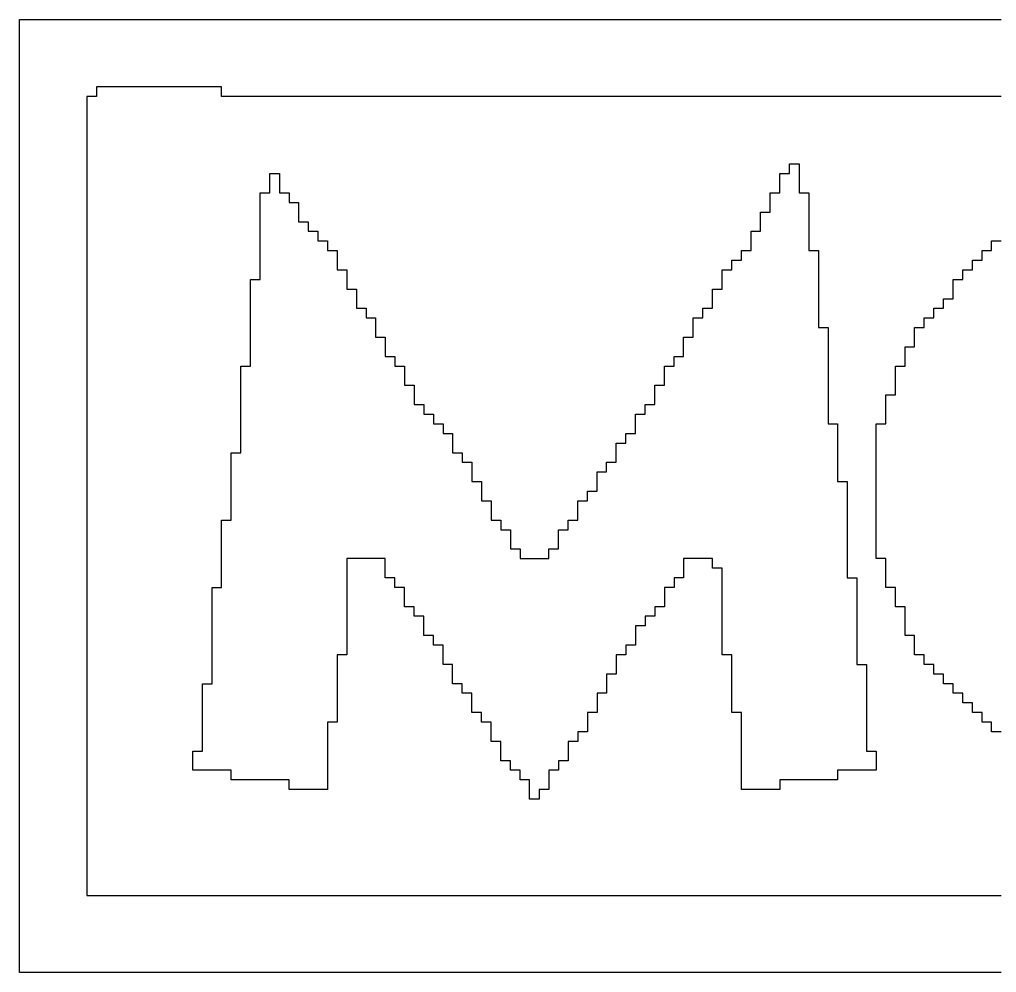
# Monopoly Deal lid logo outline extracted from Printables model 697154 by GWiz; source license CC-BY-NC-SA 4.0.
# Model space of a CAD drawing. Extents: x -38.5 to 38.5, y -15.1 to 10.1.
# Drawn here: x -38.48 to -22.24, y -5.7 to 10.14 of the extents above; entities that cross this region are included whole.
import ezdxf

# ---------------------------------------------------------------- set-up
doc = ezdxf.new("R2010")
doc.units = 0

msp = doc.modelspace()

# ---------------------------------------------------------------- linework, layer by layer
for p, q in [((-38.48, 10.136234), (-38.32, 10.136234)), ((-38.48, 9.976234), (-38.48, 10.136234)), ((-38.32, 10.136234), (-38.16, 10.136234)), ((-38.16, 10.136234), (-38, 10.136234)), ((-38, 10.136234), (-37.84, 10.136234)), ((-37.84, 10.136234), (-37.68, 10.136234)), ((-37.68, 10.136234), (-37.52, 10.136234)), ((-37.52, 10.136234), (-37.360001, 10.136234)), ((-37.360001, 10.136234), (-37.200001, 10.136234)), ((-37.200001, 10.136234), (-37.040001, 10.136234)), ((-37.040001, 10.136234), (-36.880001, 10.136234)), ((-36.880001, 10.136234), (-36.720001, 10.136234)), ((-36.720001, 10.136234), (-36.560001, 10.136234)), ((-36.560001, 10.136234), (-36.400002, 10.136234)), ((-36.400002, 10.136234), (-36.239998, 10.136234)), ((-36.239998, 10.136234), (-36.080002, 10.136234)), ((-36.080002, 10.136234), (-35.919998, 10.136234)), ((-35.919998, 10.136234), (-35.760002, 10.136234)), ((-35.760002, 10.136234), (-35.599998, 10.136234)), ((-35.599998, 10.136234), (-35.439999, 10.136234)), ((-35.439999, 10.136234), (-35.279999, 10.136234)), ((-35.279999, 10.136234), (-35.119999, 10.136234)), ((-35.119999, 10.136234), (-34.959999, 10.136234)), ((-34.959999, 10.136234), (-34.799999, 10.136234)), ((-34.799999, 10.136234), (-34.639999, 10.136234)), ((-34.639999, 10.136234), (-34.48, 10.136234)), ((-34.48, 10.136234), (-34.32, 10.136234)), ((-34.32, 10.136234), (-34.16, 10.136234)), ((-34.16, 10.136234), (-34, 10.136234)), ((-34, 10.136234), (-33.84, 10.136234)), ((-33.84, 10.136234), (-33.68, 10.136234)), ((-33.68, 10.136234), (-33.52, 10.136234)), ((-33.52, 10.136234), (-33.360001, 10.136234)), ((-33.360001, 10.136234), (-33.200001, 10.136234)), ((-33.200001, 10.136234), (-33.040001, 10.136234)), ((-33.040001, 10.136234), (-32.880001, 10.136234)), ((-32.880001, 10.136234), (-32.720001, 10.136234)), ((-32.720001, 10.136234), (-32.560001, 10.136234)), ((-32.560001, 10.136234), (-32.400002, 10.136234)), ((-32.400002, 10.136234), (-32.239998, 10.136234)), ((-32.239998, 10.136234), (-32.080002, 10.136234)), ((-32.080002, 10.136234), (-31.92, 10.136234)), ((-31.92, 10.136234), (-31.76, 10.136234)), ((-31.76, 10.136234), (-31.6, 10.136234)), ((-31.6, 10.136234), (-31.439999, 10.136234)), ((-31.439999, 10.136234), (-31.279999, 10.136234)), ((-31.279999, 10.136234), (-31.119999, 10.136234)), ((-31.119999, 10.136234), (-30.959999, 10.136234)), ((-30.959999, 10.136234), (-30.799999, 10.136234)), ((-30.799999, 10.136234), (-30.639999, 10.136234)), ((-30.639999, 10.136234), (-30.48, 10.136234)), ((-30.48, 10.136234), (-30.32, 10.136234)), ((-30.32, 10.136234), (-30.16, 10.136234)), ((-30.16, 10.136234), (-30, 10.136234)), ((-30, 10.136234), (-29.84, 10.136234)), ((-29.84, 10.136234), (-29.68, 10.136234)), ((-29.68, 10.136234), (-29.52, 10.136234)), ((-29.52, 10.136234), (-29.360001, 10.136234)), ((-29.360001, 10.136234), (-29.200001, 10.136234)), ((-29.200001, 10.136234), (-29.040001, 10.136234)), ((-29.040001, 10.136234), (-28.880001, 10.136234)), ((-28.880001, 10.136234), (-28.720001, 10.136234)), ((-28.720001, 10.136234), (-28.560001, 10.136234)), ((-28.560001, 10.136234), (-28.4, 10.136234)), ((-28.4, 10.136234), (-28.24, 10.136234)), ((-28.24, 10.136234), (-28.08, 10.136234)), ((-28.08, 10.136234), (-27.92, 10.136234)), ((-27.92, 10.136234), (-27.76, 10.136234)), ((-27.76, 10.136234), (-27.6, 10.136234)), ((-27.6, 10.136234), (-27.439999, 10.136234)), ((-27.439999, 10.136234), (-27.279999, 10.136234)), ((-27.279999, 10.136234), (-27.119999, 10.136234)), ((-27.119999, 10.136234), (-26.959999, 10.136234)), ((-26.959999, 10.136234), (-26.799999, 10.136234)), ((-26.799999, 10.136234), (-26.639999, 10.136234)), ((-26.639999, 10.136234), (-26.48, 10.136234)), ((-26.48, 10.136234), (-26.32, 10.136234)), ((-26.32, 10.136234), (-26.16, 10.136234)), ((-26.16, 10.136234), (-26, 10.136234)), ((-26, 10.136234), (-25.84, 10.136234)), ((-25.84, 10.136234), (-25.68, 10.136234)), ((-25.68, 10.136234), (-25.52, 10.136234)), ((-25.52, 10.136234), (-25.360001, 10.136234)), ((-25.360001, 10.136234), (-25.200001, 10.136234)), ((-25.200001, 10.136234), (-25.040001, 10.136234)), ((-25.040001, 10.136234), (-24.879999, 10.136234)), ((-24.879999, 10.136234), (-24.719999, 10.136234)), ((-24.719999, 10.136234), (-24.559999, 10.136234)), ((-24.559999, 10.136234), (-24.4, 10.136234)), ((-24.4, 10.136234), (-24.24, 10.136234)), ((-24.24, 10.136234), (-24.08, 10.136234)), ((-24.08, 10.136234), (-23.92, 10.136234)), ((-23.92, 10.136234), (-23.76, 10.136234)), ((-23.76, 10.136234), (-23.6, 10.136234)), ((-23.6, 10.136234), (-23.440001, 10.136234)), ((-23.440001, 10.136234), (-23.280001, 10.136234)), ((-23.280001, 10.136234), (-23.120001, 10.136234)), ((-23.120001, 10.136234), (-22.959999, 10.136234)), ((-22.959999, 10.136234), (-22.799999, 10.136234)), ((-22.799999, 10.136234), (-22.639999, 10.136234)), ((-22.639999, 10.136234), (-22.48, 10.136234)), ((-22.48, 10.136234), (-22.32, 10.136234)), ((-22.32, 10.136234), (-22.16, 10.136234)), ((-38.48, 9.816235), (-38.48, 9.976234)), ((-38.48, 9.656235), (-38.48, 9.816235)), ((-38.48, 9.496235), (-38.48, 9.656235)), ((-38.48, 9.336234), (-38.48, 9.496235)), ((-38.48, 9.176234), (-38.48, 9.336234)), ((-38.48, 9.016234), (-38.48, 9.176234)), ((-38.48, 8.856234), (-38.48, 9.016234)), ((-37.040001, 9.016234), (-37.200001, 9.016234)), ((-37.200001, 9.016234), (-37.200001, 8.856234)), ((-36.880001, 9.016234), (-37.040001, 9.016234)), ((-36.720001, 9.016234), (-36.880001, 9.016234)), ((-36.560001, 9.016234), (-36.720001, 9.016234)), ((-36.400002, 9.016234), (-36.560001, 9.016234)), ((-36.239998, 9.016234), (-36.400002, 9.016234)), ((-36.080002, 9.016234), (-36.239998, 9.016234)), ((-35.919998, 9.016234), (-36.080002, 9.016234)), ((-35.760002, 9.016234), (-35.919998, 9.016234)), ((-35.599998, 9.016234), (-35.760002, 9.016234)), ((-35.439999, 9.016234), (-35.599998, 9.016234)), ((-35.279999, 9.016234), (-35.439999, 9.016234)), ((-35.119999, 9.016234), (-35.279999, 9.016234)), ((-35.119999, 8.856234), (-35.119999, 9.016234)), ((-38.48, 8.696234), (-38.48, 8.856234)), ((-37.200001, 8.856234), (-37.360001, 8.856234)), ((-37.360001, 8.856234), (-37.360001, 8.696234)), ((-34.959999, 8.856234), (-35.119999, 8.856234)), ((-34.799999, 8.856234), (-34.959999, 8.856234)), ((-34.639999, 8.856234), (-34.799999, 8.856234)), ((-34.48, 8.856234), (-34.639999, 8.856234)), ((-34.32, 8.856234), (-34.48, 8.856234)), ((-34.16, 8.856234), (-34.32, 8.856234)), ((-34, 8.856234), (-34.16, 8.856234)), ((-33.84, 8.856234), (-34, 8.856234)), ((-33.68, 8.856234), (-33.84, 8.856234)), ((-33.52, 8.856234), (-33.68, 8.856234)), ((-33.360001, 8.856234), (-33.52, 8.856234)), ((-33.200001, 8.856234), (-33.360001, 8.856234)), ((-33.040001, 8.856234), (-33.200001, 8.856234)), ((-32.880001, 8.856234), (-33.040001, 8.856234)), ((-32.720001, 8.856234), (-32.880001, 8.856234)), ((-32.560001, 8.856234), (-32.720001, 8.856234)), ((-32.400002, 8.856234), (-32.560001, 8.856234)), ((-32.239998, 8.856234), (-32.400002, 8.856234)), ((-32.080002, 8.856234), (-32.239998, 8.856234)), ((-31.92, 8.856234), (-32.080002, 8.856234)), ((-31.76, 8.856234), (-31.92, 8.856234)), ((-31.6, 8.856234), (-31.76, 8.856234)), ((-31.439999, 8.856234), (-31.6, 8.856234)), ((-31.279999, 8.856234), (-31.439999, 8.856234)), ((-31.119999, 8.856234), (-31.279999, 8.856234)), ((-30.959999, 8.856234), (-31.119999, 8.856234)), ((-30.799999, 8.856234), (-30.959999, 8.856234)), ((-30.639999, 8.856234), (-30.799999, 8.856234)), ((-30.48, 8.856234), (-30.639999, 8.856234)), ((-30.32, 8.856234), (-30.48, 8.856234)), ((-30.16, 8.856234), (-30.32, 8.856234)), ((-30, 8.856234), (-30.16, 8.856234)), ((-29.84, 8.856234), (-30, 8.856234)), ((-29.68, 8.856234), (-29.84, 8.856234)), ((-29.52, 8.856234), (-29.68, 8.856234)), ((-29.360001, 8.856234), (-29.52, 8.856234)), ((-29.200001, 8.856234), (-29.360001, 8.856234)), ((-29.040001, 8.856234), (-29.200001, 8.856234)), ((-28.880001, 8.856234), (-29.040001, 8.856234)), ((-28.720001, 8.856234), (-28.880001, 8.856234)), ((-28.560001, 8.856234), (-28.720001, 8.856234)), ((-28.4, 8.856234), (-28.560001, 8.856234)), ((-28.24, 8.856234), (-28.4, 8.856234)), ((-28.08, 8.856234), (-28.24, 8.856234)), ((-27.92, 8.856234), (-28.08, 8.856234)), ((-27.76, 8.856234), (-27.92, 8.856234)), ((-27.6, 8.856234), (-27.76, 8.856234)), ((-27.439999, 8.856234), (-27.6, 8.856234)), ((-27.279999, 8.856234), (-27.439999, 8.856234)), ((-27.119999, 8.856234), (-27.279999, 8.856234)), ((-26.959999, 8.856234), (-27.119999, 8.856234)), ((-26.799999, 8.856234), (-26.959999, 8.856234)), ((-26.639999, 8.856234), (-26.799999, 8.856234)), ((-26.48, 8.856234), (-26.639999, 8.856234)), ((-26.32, 8.856234), (-26.48, 8.856234)), ((-26.16, 8.856234), (-26.32, 8.856234)), ((-26, 8.856234), (-26.16, 8.856234)), ((-25.84, 8.856234), (-26, 8.856234)), ((-25.68, 8.856234), (-25.84, 8.856234)), ((-25.52, 8.856234), (-25.68, 8.856234)), ((-25.360001, 8.856234), (-25.52, 8.856234)), ((-25.200001, 8.856234), (-25.360001, 8.856234)), ((-25.040001, 8.856234), (-25.200001, 8.856234)), ((-24.879999, 8.856234), (-25.040001, 8.856234)), ((-24.719999, 8.856234), (-24.879999, 8.856234)), ((-24.559999, 8.856234), (-24.719999, 8.856234)), ((-24.4, 8.856234), (-24.559999, 8.856234)), ((-24.24, 8.856234), (-24.4, 8.856234)), ((-24.08, 8.856234), (-24.24, 8.856234)), ((-23.92, 8.856234), (-24.08, 8.856234)), ((-23.76, 8.856234), (-23.92, 8.856234)), ((-23.6, 8.856234), (-23.76, 8.856234)), ((-23.440001, 8.856234), (-23.6, 8.856234)), ((-23.280001, 8.856234), (-23.440001, 8.856234)), ((-23.120001, 8.856234), (-23.280001, 8.856234)), ((-22.959999, 8.856234), (-23.120001, 8.856234)), ((-22.799999, 8.856234), (-22.959999, 8.856234)), ((-22.639999, 8.856234), (-22.799999, 8.856234)), ((-22.48, 8.856234), (-22.639999, 8.856234)), ((-22.32, 8.856234), (-22.48, 8.856234)), ((-22.16, 8.856234), (-22.32, 8.856234)), ((-38.48, 8.536234), (-38.48, 8.696234)), ((-37.360001, 8.696234), (-37.360001, 8.536234)), ((-38.48, 8.376234), (-38.48, 8.536234)), ((-37.360001, 8.536234), (-37.360001, 8.376234)), ((-38.48, 8.216234), (-38.48, 8.376234)), ((-37.360001, 8.376234), (-37.360001, 8.216234)), ((-38.48, 8.056234), (-38.48, 8.216234)), ((-37.360001, 8.216234), (-37.360001, 8.056234)), ((-38.48, 7.896235), (-38.48, 8.056234)), ((-37.360001, 8.056234), (-37.360001, 7.896235)), ((-38.48, 7.736235), (-38.48, 7.896235)), ((-37.360001, 7.896235), (-37.360001, 7.736235)), ((-38.48, 7.576234), (-38.48, 7.736235)), ((-37.360001, 7.736235), (-37.360001, 7.576234)), ((-25.68, 7.736235), (-25.52, 7.736235)), ((-25.68, 7.576234), (-25.68, 7.736235)), ((-25.52, 7.736235), (-25.52, 7.576234)), ((-38.48, 7.416234), (-38.48, 7.576234)), ((-37.360001, 7.576234), (-37.360001, 7.416234)), ((-34.32, 7.576234), (-34.16, 7.576234)), ((-34.32, 7.416234), (-34.32, 7.576234)), ((-34.16, 7.576234), (-34.16, 7.416234)), ((-25.84, 7.576234), (-25.68, 7.576234)), ((-25.84, 7.416234), (-25.84, 7.576234)), ((-25.52, 7.576234), (-25.52, 7.416234)), ((-38.48, 7.256234), (-38.48, 7.416234)), ((-37.360001, 7.416234), (-37.360001, 7.256234)), ((-34.32, 7.256234), (-34.32, 7.416234)), ((-34.16, 7.416234), (-34.16, 7.256234)), ((-25.84, 7.256234), (-25.84, 7.416234)), ((-25.52, 7.416234), (-25.52, 7.256234)), ((-38.48, 7.096234), (-38.48, 7.256234)), ((-37.360001, 7.256234), (-37.360001, 7.096234)), ((-34.48, 7.256234), (-34.32, 7.256234)), ((-34.48, 7.096234), (-34.48, 7.256234)), ((-34.16, 7.256234), (-34, 7.256234)), ((-34, 7.256234), (-34, 7.096234)), ((-26, 7.256234), (-25.84, 7.256234)), ((-26, 7.096234), (-26, 7.256234)), ((-25.52, 7.256234), (-25.360001, 7.256234)), ((-25.360001, 7.256234), (-25.360001, 7.096234)), ((-38.48, 6.936234), (-38.48, 7.096234)), ((-37.360001, 7.096234), (-37.360001, 6.936234)), ((-34.48, 6.936234), (-34.48, 7.096234)), ((-34, 7.096234), (-33.84, 7.096234)), ((-33.84, 7.096234), (-33.84, 6.936234)), ((-26, 6.936234), (-26, 7.096234)), ((-25.360001, 7.096234), (-25.360001, 6.936234)), ((-38.48, 6.776235), (-38.48, 6.936234)), ((-37.360001, 6.936234), (-37.360001, 6.776235)), ((-34.48, 6.776235), (-34.48, 6.936234)), ((-33.84, 6.936234), (-33.84, 6.776235)), ((-26.16, 6.936234), (-26, 6.936234)), ((-26.16, 6.776235), (-26.16, 6.936234)), ((-25.360001, 6.936234), (-25.360001, 6.776235)), ((-38.48, 6.616234), (-38.48, 6.776235)), ((-37.360001, 6.776235), (-37.360001, 6.616234)), ((-34.48, 6.616234), (-34.48, 6.776235)), ((-33.84, 6.776235), (-33.68, 6.776235)), ((-33.68, 6.776235), (-33.68, 6.616234)), ((-26.16, 6.616234), (-26.16, 6.776235)), ((-25.360001, 6.776235), (-25.360001, 6.616234)), ((-38.48, 6.456234), (-38.48, 6.616234)), ((-37.360001, 6.616234), (-37.360001, 6.456234)), ((-34.48, 6.456234), (-34.48, 6.616234)), ((-33.68, 6.616234), (-33.52, 6.616234)), ((-33.52, 6.616234), (-33.52, 6.456234)), ((-26.32, 6.616234), (-26.16, 6.616234)), ((-26.32, 6.456234), (-26.32, 6.616234)), ((-25.360001, 6.616234), (-25.360001, 6.456234)), ((-38.48, 6.296234), (-38.48, 6.456234)), ((-37.360001, 6.456234), (-37.360001, 6.296234)), ((-34.48, 6.296234), (-34.48, 6.456234)), ((-33.52, 6.456234), (-33.360001, 6.456234)), ((-33.360001, 6.456234), (-33.360001, 6.296234)), ((-26.32, 6.296234), (-26.32, 6.456234)), ((-25.360001, 6.456234), (-25.360001, 6.296234)), ((-22.32, 6.456234), (-22.16, 6.456234)), ((-22.32, 6.296234), (-22.32, 6.456234)), ((-38.48, 6.136234), (-38.48, 6.296234)), ((-37.360001, 6.296234), (-37.360001, 6.136234)), ((-34.48, 6.136234), (-34.48, 6.296234)), ((-33.360001, 6.296234), (-33.200001, 6.296234)), ((-33.200001, 6.296234), (-33.200001, 6.136234)), ((-26.48, 6.296234), (-26.32, 6.296234)), ((-26.48, 6.136234), (-26.48, 6.296234)), ((-25.360001, 6.296234), (-25.200001, 6.296234)), ((-25.200001, 6.296234), (-25.200001, 6.136234)), ((-22.48, 6.296234), (-22.32, 6.296234)), ((-22.48, 6.136234), (-22.48, 6.296234)), ((-38.48, 5.976234), (-38.48, 6.136234)), ((-37.360001, 6.136234), (-37.360001, 5.976234)), ((-34.48, 5.976234), (-34.48, 6.136234)), ((-33.200001, 6.136234), (-33.200001, 5.976234)), ((-26.639999, 6.136234), (-26.48, 6.136234)), ((-26.639999, 5.976234), (-26.639999, 6.136234)), ((-25.200001, 6.136234), (-25.200001, 5.976234)), ((-22.639999, 6.136234), (-22.48, 6.136234)), ((-22.639999, 5.976234), (-22.639999, 6.136234)), ((-38.48, 5.816235), (-38.48, 5.976234)), ((-37.360001, 5.976234), (-37.360001, 5.816235)), ((-34.48, 5.816235), (-34.48, 5.976234)), ((-33.200001, 5.976234), (-33.040001, 5.976234)), ((-33.040001, 5.976234), (-33.040001, 5.816235)), ((-26.799999, 5.976234), (-26.639999, 5.976234)), ((-26.799999, 5.816235), (-26.799999, 5.976234)), ((-25.200001, 5.976234), (-25.200001, 5.816235)), ((-22.799999, 5.976234), (-22.639999, 5.976234)), ((-22.799999, 5.816235), (-22.799999, 5.976234)), ((-38.48, 5.656234), (-38.48, 5.816235)), ((-37.360001, 5.816235), (-37.360001, 5.656234)), ((-34.639999, 5.816235), (-34.48, 5.816235)), ((-34.639999, 5.656234), (-34.639999, 5.816235)), ((-33.040001, 5.816235), (-33.040001, 5.656234)), ((-26.799999, 5.656234), (-26.799999, 5.816235)), ((-25.200001, 5.816235), (-25.200001, 5.656234)), ((-22.959999, 5.816235), (-22.799999, 5.816235)), ((-22.959999, 5.656234), (-22.959999, 5.816235)), ((-38.48, 5.496234), (-38.48, 5.656234)), ((-37.360001, 5.656234), (-37.360001, 5.496234)), ((-34.639999, 5.496234), (-34.639999, 5.656234)), ((-33.040001, 5.656234), (-32.880001, 5.656234)), ((-32.880001, 5.656234), (-32.880001, 5.496234)), ((-26.959999, 5.656234), (-26.799999, 5.656234)), ((-26.959999, 5.496234), (-26.959999, 5.656234)), ((-25.200001, 5.656234), (-25.200001, 5.496234)), ((-22.959999, 5.496234), (-22.959999, 5.656234)), ((-38.48, 5.336234), (-38.48, 5.496234)), ((-37.360001, 5.496234), (-37.360001, 5.336234)), ((-34.639999, 5.336234), (-34.639999, 5.496234)), ((-32.880001, 5.496234), (-32.880001, 5.336234)), ((-26.959999, 5.336234), (-26.959999, 5.496234)), ((-25.200001, 5.496234), (-25.200001, 5.336234)), ((-23.120001, 5.496234), (-22.959999, 5.496234)), ((-23.120001, 5.336234), (-23.120001, 5.496234)), ((-38.48, 5.176234), (-38.48, 5.336234)), ((-37.360001, 5.336234), (-37.360001, 5.176234)), ((-34.639999, 5.176234), (-34.639999, 5.336234)), ((-32.880001, 5.336234), (-32.720001, 5.336234)), ((-32.720001, 5.336234), (-32.720001, 5.176234)), ((-27.119999, 5.336234), (-26.959999, 5.336234)), ((-27.119999, 5.176234), (-27.119999, 5.336234)), ((-25.200001, 5.336234), (-25.200001, 5.176234)), ((-23.280001, 5.336234), (-23.120001, 5.336234)), ((-23.280001, 5.176234), (-23.280001, 5.336234)), ((-38.48, 5.016234), (-38.48, 5.176234)), ((-37.360001, 5.176234), (-37.360001, 5.016234)), ((-34.639999, 5.016234), (-34.639999, 5.176234)), ((-32.720001, 5.176234), (-32.560001, 5.176234)), ((-32.560001, 5.176234), (-32.560001, 5.016234)), ((-27.279999, 5.176234), (-27.119999, 5.176234)), ((-27.279999, 5.016234), (-27.279999, 5.176234)), ((-25.200001, 5.176234), (-25.200001, 5.016234)), ((-23.440001, 5.176234), (-23.280001, 5.176234)), ((-23.440001, 5.016234), (-23.440001, 5.176234)), ((-38.48, 4.856235), (-38.48, 5.016234)), ((-37.360001, 5.016234), (-37.360001, 4.856235)), ((-34.639999, 4.856235), (-34.639999, 5.016234)), ((-32.560001, 5.016234), (-32.560001, 4.856235)), ((-27.279999, 4.856235), (-27.279999, 5.016234)), ((-25.200001, 5.016234), (-25.040001, 5.016234)), ((-25.040001, 5.016234), (-25.040001, 4.856235)), ((-23.6, 5.016234), (-23.440001, 5.016234)), ((-23.6, 4.856235), (-23.6, 5.016234)), ((-38.48, 4.696234), (-38.48, 4.856235)), ((-37.360001, 4.856235), (-37.360001, 4.696234)), ((-34.639999, 4.696234), (-34.639999, 4.856235)), ((-32.560001, 4.856235), (-32.400002, 4.856235)), ((-32.400002, 4.856235), (-32.400002, 4.696234)), ((-27.439999, 4.856235), (-27.279999, 4.856235)), ((-27.439999, 4.696234), (-27.439999, 4.856235)), ((-25.040001, 4.856235), (-25.040001, 4.696234)), ((-23.6, 4.696234), (-23.6, 4.856235)), ((-38.48, 4.536234), (-38.48, 4.696234)), ((-37.360001, 4.696234), (-37.360001, 4.536234)), ((-34.639999, 4.536234), (-34.639999, 4.696234)), ((-32.400002, 4.696234), (-32.400002, 4.536234)), ((-27.439999, 4.536234), (-27.439999, 4.696234)), ((-25.040001, 4.696234), (-25.040001, 4.536234)), ((-23.76, 4.696234), (-23.6, 4.696234)), ((-23.76, 4.536234), (-23.76, 4.696234)), ((-38.48, 4.376234), (-38.48, 4.536234)), ((-37.360001, 4.536234), (-37.360001, 4.376234)), ((-34.639999, 4.376234), (-34.639999, 4.536234)), ((-32.400002, 4.536234), (-32.239998, 4.536234)), ((-32.239998, 4.536234), (-32.239998, 4.376234)), ((-27.6, 4.536234), (-27.439999, 4.536234)), ((-27.6, 4.376234), (-27.6, 4.536234)), ((-25.040001, 4.536234), (-25.040001, 4.376234)), ((-23.76, 4.376234), (-23.76, 4.536234)), ((-38.48, 4.216234), (-38.48, 4.376234)), ((-37.360001, 4.376234), (-37.360001, 4.216234)), ((-34.799999, 4.376234), (-34.639999, 4.376234)), ((-34.799999, 4.216234), (-34.799999, 4.376234)), ((-32.239998, 4.376234), (-32.080002, 4.376234)), ((-32.080002, 4.376234), (-32.080002, 4.216234)), ((-27.76, 4.376234), (-27.6, 4.376234)), ((-27.76, 4.216234), (-27.76, 4.376234)), ((-25.040001, 4.376234), (-25.040001, 4.216234)), ((-23.92, 4.376234), (-23.76, 4.376234)), ((-23.92, 4.216234), (-23.92, 4.376234)), ((-38.48, 4.056234), (-38.48, 4.216234)), ((-37.360001, 4.216234), (-37.360001, 4.056234)), ((-34.799999, 4.056234), (-34.799999, 4.216234)), ((-32.080002, 4.216234), (-32.080002, 4.056234)), ((-27.76, 4.056234), (-27.76, 4.216234)), ((-25.040001, 4.216234), (-25.040001, 4.056234)), ((-23.92, 4.056234), (-23.92, 4.216234)), ((-38.48, 3.896235), (-38.48, 4.056234)), ((-37.360001, 4.056234), (-37.360001, 3.896235)), ((-34.799999, 3.896235), (-34.799999, 4.056234)), ((-32.080002, 4.056234), (-31.92, 4.056234)), ((-31.92, 4.056234), (-31.92, 3.896235)), ((-27.92, 4.056234), (-27.76, 4.056234)), ((-27.92, 3.896235), (-27.92, 4.056234)), ((-25.040001, 4.056234), (-25.040001, 3.896235)), ((-23.92, 3.896235), (-23.92, 4.056234)), ((-38.48, 3.736235), (-38.48, 3.896235)), ((-38.48, 3.576234), (-38.48, 3.736235)), ((-37.360001, 3.896235), (-37.360001, 3.736235)), ((-37.360001, 3.736235), (-37.360001, 3.576234)), ((-34.799999, 3.736235), (-34.799999, 3.896235)), ((-34.799999, 3.576234), (-34.799999, 3.736235)), ((-31.92, 3.896235), (-31.92, 3.736235)), ((-31.92, 3.736235), (-31.76, 3.736235)), ((-31.76, 3.736235), (-31.76, 3.576234)), ((-28.08, 3.736235), (-27.92, 3.736235)), ((-28.08, 3.576234), (-28.08, 3.736235)), ((-27.92, 3.736235), (-27.92, 3.896235)), ((-25.040001, 3.896235), (-25.040001, 3.736235)), ((-25.040001, 3.736235), (-25.040001, 3.576234)), ((-24.08, 3.896235), (-23.92, 3.896235)), ((-24.08, 3.736235), (-24.08, 3.896235)), ((-24.08, 3.576234), (-24.08, 3.736235)), ((-38.48, 3.416234), (-38.48, 3.576234)), ((-37.360001, 3.576234), (-37.360001, 3.416234)), ((-34.799999, 3.416234), (-34.799999, 3.576234)), ((-31.76, 3.576234), (-31.6, 3.576234)), ((-31.6, 3.576234), (-31.6, 3.416234)), ((-28.24, 3.576234), (-28.08, 3.576234)), ((-28.24, 3.416234), (-28.24, 3.576234)), ((-25.040001, 3.576234), (-25.040001, 3.416234)), ((-24.08, 3.416234), (-24.08, 3.576234)), ((-38.48, 3.256234), (-38.48, 3.416234)), ((-37.360001, 3.416234), (-37.360001, 3.256234)), ((-34.799999, 3.256234), (-34.799999, 3.416234)), ((-31.6, 3.416234), (-31.439999, 3.416234)), ((-31.439999, 3.416234), (-31.439999, 3.256234)), ((-28.24, 3.256234), (-28.24, 3.416234)), ((-25.040001, 3.416234), (-24.879999, 3.416234)), ((-24.879999, 3.416234), (-24.879999, 3.256234)), ((-24.24, 3.416234), (-24.08, 3.416234)), ((-24.24, 3.256234), (-24.24, 3.416234)), ((-38.48, 3.096234), (-38.48, 3.256234)), ((-37.360001, 3.256234), (-37.360001, 3.096234)), ((-34.799999, 3.096234), (-34.799999, 3.256234)), ((-31.439999, 3.256234), (-31.279999, 3.256234)), ((-31.279999, 3.256234), (-31.279999, 3.096234)), ((-28.4, 3.256234), (-28.24, 3.256234)), ((-28.4, 3.096234), (-28.4, 3.256234)), ((-24.879999, 3.256234), (-24.879999, 3.096234)), ((-24.24, 3.096234), (-24.24, 3.256234)), ((-38.48, 2.936234), (-38.48, 3.096234)), ((-37.360001, 3.096234), (-37.360001, 2.936234)), ((-34.799999, 2.936234), (-34.799999, 3.096234)), ((-31.279999, 3.096234), (-31.279999, 2.936234)), ((-28.560001, 3.096234), (-28.4, 3.096234)), ((-28.560001, 2.936234), (-28.560001, 3.096234)), ((-24.879999, 3.096234), (-24.879999, 2.936234)), ((-24.24, 2.936234), (-24.24, 3.096234)), ((-38.48, 2.776235), (-38.48, 2.936234)), ((-37.360001, 2.936234), (-37.360001, 2.776235)), ((-34.959999, 2.936234), (-34.799999, 2.936234)), ((-34.959999, 2.776235), (-34.959999, 2.936234)), ((-31.279999, 2.936234), (-31.119999, 2.936234)), ((-31.119999, 2.936234), (-31.119999, 2.776235)), ((-28.560001, 2.776235), (-28.560001, 2.936234)), ((-24.879999, 2.936234), (-24.879999, 2.776235)), ((-24.24, 2.776235), (-24.24, 2.936234)), ((-38.48, 2.616234), (-38.48, 2.776235)), ((-37.360001, 2.776235), (-37.360001, 2.616234)), ((-34.959999, 2.616234), (-34.959999, 2.776235)), ((-31.119999, 2.776235), (-30.959999, 2.776235)), ((-30.959999, 2.776235), (-30.959999, 2.616234)), ((-28.720001, 2.776235), (-28.560001, 2.776235)), ((-28.720001, 2.616234), (-28.720001, 2.776235)), ((-24.879999, 2.776235), (-24.879999, 2.616234)), ((-24.24, 2.616234), (-24.24, 2.776235)), ((-38.48, 2.456234), (-38.48, 2.616234)), ((-37.360001, 2.616234), (-37.360001, 2.456234)), ((-34.959999, 2.456234), (-34.959999, 2.616234)), ((-30.959999, 2.616234), (-30.959999, 2.456234)), ((-28.880001, 2.616234), (-28.720001, 2.616234)), ((-28.880001, 2.456234), (-28.880001, 2.616234)), ((-24.879999, 2.616234), (-24.879999, 2.456234)), ((-24.24, 2.456234), (-24.24, 2.616234)), ((-38.48, 2.296234), (-38.48, 2.456234)), ((-37.360001, 2.456234), (-37.360001, 2.296234)), ((-34.959999, 2.296234), (-34.959999, 2.456234)), ((-30.959999, 2.456234), (-30.799999, 2.456234)), ((-30.799999, 2.456234), (-30.799999, 2.296234)), ((-28.880001, 2.296234), (-28.880001, 2.456234)), ((-24.879999, 2.456234), (-24.719999, 2.456234)), ((-24.719999, 2.456234), (-24.719999, 2.296234)), ((-24.24, 2.296234), (-24.24, 2.456234)), ((-38.48, 2.136234), (-38.48, 2.296234)), ((-37.360001, 2.296234), (-37.360001, 2.136234)), ((-34.959999, 2.136234), (-34.959999, 2.296234)), ((-30.799999, 2.296234), (-30.799999, 2.136234)), ((-29.040001, 2.296234), (-28.880001, 2.296234)), ((-29.040001, 2.136234), (-29.040001, 2.296234)), ((-24.719999, 2.296234), (-24.719999, 2.136234)), ((-24.24, 2.136234), (-24.24, 2.296234)), ((-38.48, 1.976234), (-38.48, 2.136234)), ((-37.360001, 2.136234), (-37.360001, 1.976234)), ((-34.959999, 1.976234), (-34.959999, 2.136234)), ((-30.799999, 2.136234), (-30.639999, 2.136234)), ((-30.639999, 2.136234), (-30.639999, 1.976234)), ((-29.200001, 2.136234), (-29.040001, 2.136234)), ((-29.200001, 1.976234), (-29.200001, 2.136234)), ((-24.719999, 2.136234), (-24.719999, 1.976234)), ((-24.24, 1.976234), (-24.24, 2.136234)), ((-38.48, 1.816235), (-38.48, 1.976234)), ((-37.360001, 1.976234), (-37.360001, 1.816235)), ((-34.959999, 1.816235), (-34.959999, 1.976234)), ((-30.639999, 1.976234), (-30.639999, 1.816235)), ((-29.200001, 1.816235), (-29.200001, 1.976234)), ((-24.719999, 1.976234), (-24.719999, 1.816235)), ((-24.24, 1.816235), (-24.24, 1.976234)), ((-38.48, 1.656234), (-38.48, 1.816235)), ((-37.360001, 1.816235), (-37.360001, 1.656234)), ((-35.119999, 1.816235), (-34.959999, 1.816235)), ((-35.119999, 1.656234), (-35.119999, 1.816235)), ((-30.639999, 1.816235), (-30.48, 1.816235)), ((-30.48, 1.816235), (-30.48, 1.656234)), ((-29.360001, 1.816235), (-29.200001, 1.816235)), ((-29.360001, 1.656234), (-29.360001, 1.816235)), ((-24.719999, 1.816235), (-24.719999, 1.656234)), ((-24.24, 1.656234), (-24.24, 1.816235)), ((-38.48, 1.496234), (-38.48, 1.656234)), ((-37.360001, 1.656234), (-37.360001, 1.496234)), ((-35.119999, 1.496234), (-35.119999, 1.656234)), ((-30.48, 1.656234), (-30.32, 1.656234)), ((-30.32, 1.656234), (-30.32, 1.496234)), ((-29.52, 1.656234), (-29.360001, 1.656234)), ((-29.52, 1.496234), (-29.52, 1.656234)), ((-24.719999, 1.656234), (-24.719999, 1.496234)), ((-24.24, 1.496234), (-24.24, 1.656234)), ((-38.48, 1.336234), (-38.48, 1.496234)), ((-37.360001, 1.496234), (-37.360001, 1.336234)), ((-35.119999, 1.336234), (-35.119999, 1.496234)), ((-30.32, 1.496234), (-30.32, 1.336234)), ((-29.52, 1.336234), (-29.52, 1.496234)), ((-24.719999, 1.496234), (-24.719999, 1.336234)), ((-24.24, 1.336234), (-24.24, 1.496234)), ((-38.48, 1.176234), (-38.48, 1.336234)), ((-37.360001, 1.336234), (-37.360001, 1.176234)), ((-35.119999, 1.176234), (-35.119999, 1.336234)), ((-30.32, 1.336234), (-30.16, 1.336234)), ((-30.16, 1.336234), (-30.16, 1.176234)), ((-29.68, 1.336234), (-29.52, 1.336234)), ((-29.68, 1.176234), (-29.68, 1.336234)), ((-24.719999, 1.336234), (-24.719999, 1.176234)), ((-24.24, 1.176234), (-24.24, 1.336234)), ((-38.48, 1.016234), (-38.48, 1.176234)), ((-37.360001, 1.176234), (-37.360001, 1.016234)), ((-35.119999, 1.016234), (-35.119999, 1.176234)), ((-32.880001, 1.176234), (-33.040001, 1.176234)), ((-33.040001, 1.176234), (-33.040001, 1.016234)), ((-32.720001, 1.176234), (-32.880001, 1.176234)), ((-32.560001, 1.176234), (-32.720001, 1.176234)), ((-32.400002, 1.176234), (-32.560001, 1.176234)), ((-32.400002, 1.016234), (-32.400002, 1.176234)), ((-30.16, 1.176234), (-30, 1.176234)), ((-30, 1.176234), (-29.84, 1.176234)), ((-29.84, 1.176234), (-29.68, 1.176234)), ((-27.279999, 1.176234), (-27.439999, 1.176234)), ((-27.439999, 1.176234), (-27.439999, 1.016234)), ((-27.119999, 1.176234), (-27.279999, 1.176234)), ((-26.959999, 1.176234), (-27.119999, 1.176234)), ((-26.959999, 1.016234), (-26.959999, 1.176234)), ((-24.719999, 1.176234), (-24.719999, 1.016234)), ((-24.08, 1.176234), (-24.24, 1.176234)), ((-24.08, 1.016234), (-24.08, 1.176234)), ((-38.48, 0.856235), (-38.48, 1.016234)), ((-37.360001, 1.016234), (-37.360001, 0.856235)), ((-35.119999, 0.856235), (-35.119999, 1.016234)), ((-33.040001, 1.016234), (-33.040001, 0.856235)), ((-32.400002, 0.856235), (-32.400002, 1.016234)), ((-27.439999, 1.016234), (-27.439999, 0.856235)), ((-26.799999, 1.016234), (-26.959999, 1.016234)), ((-26.799999, 0.856235), (-26.799999, 1.016234)), ((-24.719999, 1.016234), (-24.719999, 0.856235)), ((-24.08, 0.856235), (-24.08, 1.016234)), ((-38.48, 0.696234), (-38.48, 0.856235)), ((-37.360001, 0.856235), (-37.360001, 0.696234)), ((-35.119999, 0.696234), (-35.119999, 0.856235)), ((-33.040001, 0.856235), (-33.040001, 0.696234)), ((-32.239998, 0.856235), (-32.400002, 0.856235)), ((-32.239998, 0.696234), (-32.239998, 0.856235)), ((-27.439999, 0.856235), (-27.6, 0.856235)), ((-27.6, 0.856235), (-27.6, 0.696234)), ((-26.799999, 0.696234), (-26.799999, 0.856235)), ((-24.719999, 0.856235), (-24.559999, 0.856235)), ((-24.559999, 0.856235), (-24.559999, 0.696234)), ((-24.08, 0.696234), (-24.08, 0.856235)), ((-38.48, 0.536234), (-38.48, 0.696234)), ((-37.360001, 0.696234), (-37.360001, 0.536234)), ((-35.279999, 0.696234), (-35.119999, 0.696234)), ((-35.279999, 0.536234), (-35.279999, 0.696234)), ((-33.040001, 0.696234), (-33.040001, 0.536234)), ((-32.080002, 0.696234), (-32.239998, 0.696234)), ((-32.080002, 0.536234), (-32.080002, 0.696234)), ((-27.6, 0.696234), (-27.76, 0.696234)), ((-27.76, 0.696234), (-27.76, 0.536234)), ((-26.799999, 0.536234), (-26.799999, 0.696234)), ((-24.559999, 0.696234), (-24.559999, 0.536234)), ((-23.92, 0.696234), (-24.08, 0.696234)), ((-23.92, 0.536234), (-23.92, 0.696234)), ((-38.48, 0.376234), (-38.48, 0.536234)), ((-37.360001, 0.536234), (-37.360001, 0.376234)), ((-35.279999, 0.376234), (-35.279999, 0.536234)), ((-33.040001, 0.536234), (-33.040001, 0.376234)), ((-32.080002, 0.376234), (-32.080002, 0.536234)), ((-27.76, 0.536234), (-27.76, 0.376234)), ((-26.799999, 0.376234), (-26.799999, 0.536234)), ((-24.559999, 0.536234), (-24.559999, 0.376234)), ((-23.92, 0.376234), (-23.92, 0.536234)), ((-38.48, 0.216234), (-38.48, 0.376234)), ((-37.360001, 0.376234), (-37.360001, 0.216234)), ((-35.279999, 0.216234), (-35.279999, 0.376234)), ((-33.040001, 0.376234), (-33.040001, 0.216234)), ((-31.92, 0.376234), (-32.080002, 0.376234)), ((-31.92, 0.216234), (-31.92, 0.376234)), ((-27.76, 0.376234), (-27.92, 0.376234)), ((-27.92, 0.376234), (-27.92, 0.216234)), ((-26.799999, 0.216234), (-26.799999, 0.376234)), ((-24.559999, 0.376234), (-24.559999, 0.216234)), ((-23.76, 0.376234), (-23.92, 0.376234)), ((-23.76, 0.216234), (-23.76, 0.376234)), ((-38.48, 0.056234), (-38.48, 0.216234)), ((-37.360001, 0.216234), (-37.360001, 0.056234)), ((-35.279999, 0.056234), (-35.279999, 0.216234)), ((-33.040001, 0.216234), (-33.040001, 0.056234)), ((-31.76, 0.216234), (-31.92, 0.216234)), ((-31.76, 0.056234), (-31.76, 0.216234)), ((-27.92, 0.216234), (-28.08, 0.216234)), ((-28.08, 0.216234), (-28.08, 0.056234)), ((-26.799999, 0.056234), (-26.799999, 0.216234)), ((-24.559999, 0.216234), (-24.559999, 0.056234)), ((-23.76, 0.056234), (-23.76, 0.216234)), ((-38.48, -0.103765), (-38.48, 0.056234)), ((-37.360001, 0.056234), (-37.360001, -0.103765)), ((-35.279999, -0.103765), (-35.279999, 0.056234)), ((-33.040001, 0.056234), (-33.040001, -0.103765)), ((-31.76, -0.103765), (-31.76, 0.056234)), ((-28.08, 0.056234), (-28.24, 0.056234)), ((-28.24, 0.056234), (-28.24, -0.103765)), ((-26.799999, -0.103765), (-26.799999, 0.056234)), ((-24.559999, 0.056234), (-24.559999, -0.103765)), ((-23.76, -0.103765), (-23.76, 0.056234)), ((-38.48, -0.263765), (-38.48, -0.103765)), ((-37.360001, -0.103765), (-37.360001, -0.263765)), ((-35.279999, -0.263765), (-35.279999, -0.103765)), ((-33.040001, -0.103765), (-33.040001, -0.263765)), ((-31.6, -0.103765), (-31.76, -0.103765)), ((-31.6, -0.263765), (-31.6, -0.103765)), ((-28.24, -0.103765), (-28.24, -0.263765)), ((-26.799999, -0.263765), (-26.799999, -0.103765)), ((-24.559999, -0.103765), (-24.559999, -0.263765)), ((-23.6, -0.103765), (-23.76, -0.103765)), ((-23.6, -0.263765), (-23.6, -0.103765)), ((-38.48, -0.423765), (-38.48, -0.263765)), ((-37.360001, -0.263765), (-37.360001, -0.423765)), ((-35.279999, -0.423765), (-35.279999, -0.263765)), ((-33.040001, -0.263765), (-33.040001, -0.423765)), ((-31.439999, -0.263765), (-31.6, -0.263765)), ((-31.439999, -0.423765), (-31.439999, -0.263765)), ((-28.24, -0.263765), (-28.4, -0.263765)), ((-28.4, -0.263765), (-28.4, -0.423765)), ((-26.799999, -0.423765), (-26.799999, -0.263765)), ((-24.559999, -0.263765), (-24.559999, -0.423765)), ((-23.6, -0.423765), (-23.6, -0.263765)), ((-38.48, -0.583765), (-38.48, -0.423765)), ((-37.360001, -0.423765), (-37.360001, -0.583765)), ((-35.279999, -0.583765), (-35.279999, -0.423765)), ((-33.040001, -0.423765), (-33.200001, -0.423765)), ((-33.200001, -0.423765), (-33.200001, -0.583765)), ((-31.439999, -0.583765), (-31.439999, -0.423765)), ((-28.4, -0.423765), (-28.560001, -0.423765)), ((-28.560001, -0.423765), (-28.560001, -0.583765)), ((-26.639999, -0.423765), (-26.799999, -0.423765)), ((-26.639999, -0.583765), (-26.639999, -0.423765)), ((-24.559999, -0.423765), (-24.559999, -0.583765)), ((-23.440001, -0.423765), (-23.6, -0.423765)), ((-23.440001, -0.583765), (-23.440001, -0.423765)), ((-38.48, -0.743765), (-38.48, -0.583765)), ((-37.360001, -0.583765), (-37.360001, -0.743765)), ((-35.279999, -0.743765), (-35.279999, -0.583765)), ((-33.200001, -0.583765), (-33.200001, -0.743765)), ((-31.279999, -0.583765), (-31.439999, -0.583765)), ((-31.279999, -0.743765), (-31.279999, -0.583765)), ((-28.560001, -0.583765), (-28.560001, -0.743765)), ((-26.639999, -0.743765), (-26.639999, -0.583765)), ((-24.559999, -0.583765), (-24.4, -0.583765)), ((-24.4, -0.583765), (-24.4, -0.743765)), ((-23.280001, -0.583765), (-23.440001, -0.583765)), ((-23.280001, -0.743765), (-23.280001, -0.583765)), ((-38.48, -0.903767), (-38.48, -0.743765)), ((-37.360001, -0.743765), (-37.360001, -0.903767)), ((-35.279999, -0.903767), (-35.279999, -0.743765)), ((-33.200001, -0.743765), (-33.200001, -0.903767)), ((-31.279999, -0.903767), (-31.279999, -0.743765)), ((-28.560001, -0.743765), (-28.720001, -0.743765)), ((-28.720001, -0.743765), (-28.720001, -0.903767)), ((-26.639999, -0.903767), (-26.639999, -0.743765)), ((-24.4, -0.743765), (-24.4, -0.903767)), ((-23.120001, -0.743765), (-23.280001, -0.743765)), ((-23.120001, -0.903767), (-23.120001, -0.743765)), ((-38.48, -1.063766), (-38.48, -0.903767)), ((-37.360001, -0.903767), (-37.360001, -1.063766)), ((-35.439999, -0.903767), (-35.279999, -0.903767)), ((-35.439999, -1.063766), (-35.439999, -0.903767)), ((-33.200001, -0.903767), (-33.200001, -1.063766)), ((-31.119999, -0.903767), (-31.279999, -0.903767)), ((-31.119999, -1.063766), (-31.119999, -0.903767)), ((-28.720001, -0.903767), (-28.720001, -1.063766)), ((-26.639999, -1.063766), (-26.639999, -0.903767)), ((-24.4, -0.903767), (-24.4, -1.063766)), ((-22.959999, -0.903767), (-23.120001, -0.903767)), ((-22.959999, -1.063766), (-22.959999, -0.903767)), ((-38.48, -1.223766), (-38.48, -1.063766)), ((-37.360001, -1.063766), (-37.360001, -1.223766)), ((-35.439999, -1.223766), (-35.439999, -1.063766)), ((-33.200001, -1.063766), (-33.200001, -1.223766)), ((-30.959999, -1.063766), (-31.119999, -1.063766)), ((-30.959999, -1.223766), (-30.959999, -1.063766)), ((-28.720001, -1.063766), (-28.880001, -1.063766)), ((-28.880001, -1.063766), (-28.880001, -1.223766)), ((-26.639999, -1.223766), (-26.639999, -1.063766)), ((-24.4, -1.063766), (-24.4, -1.223766)), ((-22.799999, -1.063766), (-22.959999, -1.063766)), ((-22.799999, -1.223766), (-22.799999, -1.063766)), ((-38.48, -1.383766), (-38.48, -1.223766)), ((-37.360001, -1.223766), (-37.360001, -1.383766)), ((-35.439999, -1.383766), (-35.439999, -1.223766)), ((-33.200001, -1.223766), (-33.200001, -1.383766)), ((-30.959999, -1.383766), (-30.959999, -1.223766)), ((-28.880001, -1.223766), (-28.880001, -1.383766)), ((-26.639999, -1.383766), (-26.639999, -1.223766)), ((-24.4, -1.223766), (-24.4, -1.383766)), ((-22.639999, -1.223766), (-22.799999, -1.223766)), ((-22.639999, -1.383766), (-22.639999, -1.223766)), ((-38.48, -1.543766), (-38.48, -1.383766)), ((-37.360001, -1.383766), (-37.360001, -1.543766)), ((-35.439999, -1.543766), (-35.439999, -1.383766)), ((-33.200001, -1.383766), (-33.200001, -1.543766)), ((-30.799999, -1.383766), (-30.959999, -1.383766)), ((-30.799999, -1.543766), (-30.799999, -1.383766)), ((-28.880001, -1.383766), (-29.040001, -1.383766)), ((-29.040001, -1.383766), (-29.040001, -1.543766)), ((-26.48, -1.383766), (-26.639999, -1.383766)), ((-26.48, -1.543766), (-26.48, -1.383766)), ((-24.4, -1.383766), (-24.4, -1.543766)), ((-22.48, -1.383766), (-22.639999, -1.383766)), ((-22.48, -1.543766), (-22.48, -1.383766)), ((-38.48, -1.703766), (-38.48, -1.543766)), ((-37.360001, -1.543766), (-37.360001, -1.703766)), ((-35.439999, -1.703766), (-35.439999, -1.543766)), ((-33.200001, -1.543766), (-33.360001, -1.543766)), ((-33.360001, -1.543766), (-33.360001, -1.703766)), ((-30.639999, -1.543766), (-30.799999, -1.543766)), ((-30.639999, -1.703766), (-30.639999, -1.543766)), ((-29.040001, -1.543766), (-29.040001, -1.703766)), ((-26.48, -1.703766), (-26.48, -1.543766)), ((-24.4, -1.543766), (-24.4, -1.703766)), ((-22.32, -1.543766), (-22.48, -1.543766)), ((-22.32, -1.703766), (-22.32, -1.543766)), ((-38.48, -1.863766), (-38.48, -1.703766)), ((-37.360001, -1.703766), (-37.360001, -1.863766)), ((-35.439999, -1.863766), (-35.439999, -1.703766)), ((-33.360001, -1.703766), (-33.360001, -1.863766)), ((-30.639999, -1.863766), (-30.639999, -1.703766)), ((-29.040001, -1.703766), (-29.200001, -1.703766)), ((-29.200001, -1.703766), (-29.200001, -1.863766)), ((-26.48, -1.863766), (-26.48, -1.703766)), ((-24.4, -1.703766), (-24.4, -1.863766)), ((-22.16, -1.703766), (-22.32, -1.703766)), ((-38.48, -2.023766), (-38.48, -1.863766)), ((-37.360001, -1.863766), (-37.360001, -2.023766)), ((-35.439999, -2.023766), (-35.439999, -1.863766)), ((-33.360001, -1.863766), (-33.360001, -2.023766)), ((-30.48, -1.863766), (-30.639999, -1.863766)), ((-30.48, -2.023766), (-30.48, -1.863766)), ((-29.200001, -1.863766), (-29.360001, -1.863766)), ((-29.360001, -1.863766), (-29.360001, -2.023766)), ((-26.48, -2.023766), (-26.48, -1.863766)), ((-24.4, -1.863766), (-24.4, -2.023766)), ((-38.48, -2.183765), (-38.48, -2.023766)), ((-37.360001, -2.023766), (-37.360001, -2.183765)), ((-35.599998, -2.023766), (-35.439999, -2.023766)), ((-35.599998, -2.183765), (-35.599998, -2.023766)), ((-33.360001, -2.023766), (-33.360001, -2.183765)), ((-30.48, -2.183765), (-30.48, -2.023766)), ((-29.360001, -2.023766), (-29.360001, -2.183765)), ((-26.48, -2.183765), (-26.48, -2.023766)), ((-24.4, -2.023766), (-24.24, -2.023766)), ((-24.24, -2.023766), (-24.24, -2.183765)), ((-38.48, -2.343765), (-38.48, -2.183765)), ((-37.360001, -2.183765), (-37.360001, -2.343765)), ((-35.599998, -2.343765), (-35.599998, -2.183765)), ((-33.360001, -2.183765), (-33.360001, -2.343765)), ((-30.32, -2.183765), (-30.48, -2.183765)), ((-30.32, -2.343765), (-30.32, -2.183765)), ((-29.360001, -2.183765), (-29.52, -2.183765)), ((-29.52, -2.183765), (-29.52, -2.343765)), ((-26.48, -2.343765), (-26.48, -2.183765)), ((-24.24, -2.183765), (-24.24, -2.343765)), ((-38.48, -2.503765), (-38.48, -2.343765)), ((-37.360001, -2.343765), (-37.360001, -2.503765)), ((-35.439999, -2.343765), (-35.599998, -2.343765)), ((-35.279999, -2.343765), (-35.439999, -2.343765)), ((-35.119999, -2.343765), (-35.279999, -2.343765)), ((-34.959999, -2.343765), (-35.119999, -2.343765)), ((-34.959999, -2.503765), (-34.959999, -2.343765)), ((-33.360001, -2.343765), (-33.360001, -2.503765)), ((-30.16, -2.343765), (-30.32, -2.343765)), ((-30.16, -2.503765), (-30.16, -2.343765)), ((-29.52, -2.343765), (-29.68, -2.343765)), ((-29.68, -2.343765), (-29.68, -2.503765)), ((-26.48, -2.503765), (-26.48, -2.343765)), ((-24.719999, -2.343765), (-24.879999, -2.343765)), ((-24.879999, -2.343765), (-24.879999, -2.503765)), ((-24.559999, -2.343765), (-24.719999, -2.343765)), ((-24.4, -2.343765), (-24.559999, -2.343765)), ((-24.24, -2.343765), (-24.4, -2.343765)), ((-38.48, -2.663765), (-38.48, -2.503765)), ((-37.360001, -2.503765), (-37.360001, -2.663765)), ((-34.799999, -2.503765), (-34.959999, -2.503765)), ((-34.639999, -2.503765), (-34.799999, -2.503765)), ((-34.48, -2.503765), (-34.639999, -2.503765)), ((-34.32, -2.503765), (-34.48, -2.503765)), ((-34.16, -2.503765), (-34.32, -2.503765)), ((-34, -2.503765), (-34.16, -2.503765)), ((-34, -2.663765), (-34, -2.503765)), ((-33.360001, -2.503765), (-33.360001, -2.663765)), ((-30, -2.503765), (-30.16, -2.503765)), ((-30, -2.663765), (-30, -2.503765)), ((-29.68, -2.503765), (-29.68, -2.663765)), ((-26.48, -2.663765), (-26.48, -2.503765)), ((-25.68, -2.503765), (-25.84, -2.503765)), ((-25.84, -2.503765), (-25.84, -2.663765)), ((-25.52, -2.503765), (-25.68, -2.503765)), ((-25.360001, -2.503765), (-25.52, -2.503765)), ((-25.200001, -2.503765), (-25.360001, -2.503765)), ((-25.040001, -2.503765), (-25.200001, -2.503765)), ((-24.879999, -2.503765), (-25.040001, -2.503765)), ((-38.48, -2.823767), (-38.48, -2.663765)), ((-37.360001, -2.663765), (-37.360001, -2.823767)), ((-33.84, -2.663765), (-34, -2.663765)), ((-33.68, -2.663765), (-33.84, -2.663765)), ((-33.52, -2.663765), (-33.68, -2.663765)), ((-33.360001, -2.663765), (-33.52, -2.663765)), ((-30, -2.823767), (-30, -2.663765)), ((-29.68, -2.663765), (-29.84, -2.663765)), ((-29.84, -2.663765), (-29.84, -2.823767)), ((-26.32, -2.663765), (-26.48, -2.663765)), ((-26.16, -2.663765), (-26.32, -2.663765)), ((-26, -2.663765), (-26.16, -2.663765)), ((-25.84, -2.663765), (-26, -2.663765)), ((-38.48, -2.983767), (-38.48, -2.823767)), ((-37.360001, -2.823767), (-37.360001, -2.983767)), ((-29.84, -2.823767), (-30, -2.823767)), ((-38.48, -3.143766), (-38.48, -2.983767)), ((-37.360001, -2.983767), (-37.360001, -3.143766)), ((-38.48, -3.303766), (-38.48, -3.143766)), ((-37.360001, -3.143766), (-37.360001, -3.303766)), ((-38.48, -3.463766), (-38.48, -3.303766)), ((-37.360001, -3.303766), (-37.360001, -3.463766)), ((-38.48, -3.623766), (-38.48, -3.463766)), ((-37.360001, -3.463766), (-37.360001, -3.623766)), ((-38.48, -3.783766), (-38.48, -3.623766)), ((-37.360001, -3.623766), (-37.360001, -3.783766)), ((-38.48, -3.943766), (-38.48, -3.783766)), ((-37.360001, -3.783766), (-37.360001, -3.943766)), ((-38.48, -4.103765), (-38.48, -3.943766)), ((-37.360001, -3.943766), (-37.360001, -4.103765)), ((-38.48, -4.263765), (-38.48, -4.103765)), ((-37.360001, -4.103765), (-37.360001, -4.263765)), ((-38.48, -4.423765), (-38.48, -4.263765)), ((-37.360001, -4.263765), (-37.360001, -4.423765)), ((-38.48, -4.583765), (-38.48, -4.423765)), ((-37.360001, -4.423765), (-37.200001, -4.423765)), ((-37.200001, -4.423765), (-37.040001, -4.423765)), ((-37.040001, -4.423765), (-36.880001, -4.423765)), ((-36.880001, -4.423765), (-36.720001, -4.423765)), ((-36.720001, -4.423765), (-36.560001, -4.423765)), ((-36.560001, -4.423765), (-36.400002, -4.423765)), ((-36.400002, -4.423765), (-36.239998, -4.423765)), ((-36.239998, -4.423765), (-36.080002, -4.423765)), ((-36.080002, -4.423765), (-35.919998, -4.423765)), ((-35.919998, -4.423765), (-35.760002, -4.423765)), ((-35.760002, -4.423765), (-35.599998, -4.423765)), ((-35.599998, -4.423765), (-35.439999, -4.423765)), ((-35.439999, -4.423765), (-35.279999, -4.423765)), ((-35.279999, -4.423765), (-35.119999, -4.423765)), ((-35.119999, -4.423765), (-34.959999, -4.423765)), ((-34.959999, -4.423765), (-34.799999, -4.423765)), ((-34.799999, -4.423765), (-34.639999, -4.423765)), ((-34.639999, -4.423765), (-34.48, -4.423765)), ((-34.48, -4.423765), (-34.32, -4.423765)), ((-34.32, -4.423765), (-34.16, -4.423765)), ((-34.16, -4.423765), (-34, -4.423765)), ((-34, -4.423765), (-33.84, -4.423765)), ((-33.84, -4.423765), (-33.68, -4.423765)), ((-33.68, -4.423765), (-33.52, -4.423765)), ((-33.52, -4.423765), (-33.360001, -4.423765)), ((-33.360001, -4.423765), (-33.200001, -4.423765)), ((-33.200001, -4.423765), (-33.040001, -4.423765)), ((-33.040001, -4.423765), (-32.880001, -4.423765)), ((-32.880001, -4.423765), (-32.720001, -4.423765)), ((-32.720001, -4.423765), (-32.560001, -4.423765)), ((-32.560001, -4.423765), (-32.400002, -4.423765)), ((-32.400002, -4.423765), (-32.239998, -4.423765)), ((-32.239998, -4.423765), (-32.080002, -4.423765)), ((-32.080002, -4.423765), (-31.92, -4.423765)), ((-31.92, -4.423765), (-31.76, -4.423765)), ((-31.76, -4.423765), (-31.6, -4.423765)), ((-31.6, -4.423765), (-31.439999, -4.423765)), ((-31.439999, -4.423765), (-31.279999, -4.423765)), ((-31.279999, -4.423765), (-31.119999, -4.423765)), ((-31.119999, -4.423765), (-30.959999, -4.423765)), ((-30.959999, -4.423765), (-30.799999, -4.423765)), ((-30.799999, -4.423765), (-30.639999, -4.423765)), ((-30.639999, -4.423765), (-30.48, -4.423765)), ((-30.48, -4.423765), (-30.32, -4.423765)), ((-30.32, -4.423765), (-30.16, -4.423765)), ((-30.16, -4.423765), (-30, -4.423765)), ((-30, -4.423765), (-29.84, -4.423765)), ((-29.84, -4.423765), (-29.68, -4.423765)), ((-29.68, -4.423765), (-29.52, -4.423765)), ((-29.52, -4.423765), (-29.360001, -4.423765)), ((-29.360001, -4.423765), (-29.200001, -4.423765)), ((-29.200001, -4.423765), (-29.040001, -4.423765)), ((-29.040001, -4.423765), (-28.880001, -4.423765)), ((-28.880001, -4.423765), (-28.720001, -4.423765)), ((-28.720001, -4.423765), (-28.560001, -4.423765)), ((-28.560001, -4.423765), (-28.4, -4.423765)), ((-28.4, -4.423765), (-28.24, -4.423765)), ((-28.24, -4.423765), (-28.08, -4.423765)), ((-28.08, -4.423765), (-27.92, -4.423765)), ((-27.92, -4.423765), (-27.76, -4.423765)), ((-27.76, -4.423765), (-27.6, -4.423765)), ((-27.6, -4.423765), (-27.439999, -4.423765)), ((-27.439999, -4.423765), (-27.279999, -4.423765)), ((-27.279999, -4.423765), (-27.119999, -4.423765)), ((-27.119999, -4.423765), (-26.959999, -4.423765)), ((-26.959999, -4.423765), (-26.799999, -4.423765)), ((-26.799999, -4.423765), (-26.639999, -4.423765)), ((-26.639999, -4.423765), (-26.48, -4.423765)), ((-26.48, -4.423765), (-26.32, -4.423765)), ((-26.32, -4.423765), (-26.16, -4.423765)), ((-26.16, -4.423765), (-26, -4.423765)), ((-26, -4.423765), (-25.84, -4.423765)), ((-25.84, -4.423765), (-25.68, -4.423765)), ((-25.68, -4.423765), (-25.52, -4.423765)), ((-25.52, -4.423765), (-25.360001, -4.423765)), ((-25.360001, -4.423765), (-25.200001, -4.423765)), ((-25.200001, -4.423765), (-25.040001, -4.423765)), ((-25.040001, -4.423765), (-24.879999, -4.423765)), ((-24.879999, -4.423765), (-24.719999, -4.423765)), ((-24.719999, -4.423765), (-24.559999, -4.423765)), ((-24.559999, -4.423765), (-24.4, -4.423765)), ((-24.4, -4.423765), (-24.24, -4.423765)), ((-24.24, -4.423765), (-24.08, -4.423765)), ((-24.08, -4.423765), (-23.92, -4.423765)), ((-23.92, -4.423765), (-23.76, -4.423765)), ((-23.76, -4.423765), (-23.6, -4.423765)), ((-23.6, -4.423765), (-23.440001, -4.423765)), ((-23.440001, -4.423765), (-23.280001, -4.423765)), ((-23.280001, -4.423765), (-23.120001, -4.423765)), ((-23.120001, -4.423765), (-22.959999, -4.423765)), ((-22.959999, -4.423765), (-22.799999, -4.423765)), ((-22.799999, -4.423765), (-22.639999, -4.423765)), ((-22.639999, -4.423765), (-22.48, -4.423765)), ((-22.48, -4.423765), (-22.32, -4.423765)), ((-22.32, -4.423765), (-22.16, -4.423765)), ((-38.48, -4.743765), (-38.48, -4.583765)), ((-38.48, -4.903767), (-38.48, -4.743765)), ((-38.48, -5.063766), (-38.48, -4.903767)), ((-38.48, -5.223766), (-38.48, -5.063766)), ((-38.48, -5.383766), (-38.48, -5.223766)), ((-38.48, -5.543766), (-38.48, -5.383766)), ((-38.48, -5.703766), (-38.48, -5.543766)), ((-38.32, -5.703766), (-38.48, -5.703766)), ((-38.16, -5.703766), (-38.32, -5.703766)), ((-38, -5.703766), (-38.16, -5.703766)), ((-37.84, -5.703766), (-38, -5.703766)), ((-37.68, -5.703766), (-37.84, -5.703766)), ((-37.52, -5.703766), (-37.68, -5.703766)), ((-37.360001, -5.703766), (-37.52, -5.703766)), ((-37.200001, -5.703766), (-37.360001, -5.703766)), ((-37.040001, -5.703766), (-37.200001, -5.703766)), ((-36.880001, -5.703766), (-37.040001, -5.703766)), ((-36.720001, -5.703766), (-36.880001, -5.703766)), ((-36.560001, -5.703766), (-36.720001, -5.703766)), ((-36.400002, -5.703766), (-36.560001, -5.703766)), ((-36.239998, -5.703766), (-36.400002, -5.703766)), ((-36.080002, -5.703766), (-36.239998, -5.703766)), ((-35.919998, -5.703766), (-36.080002, -5.703766)), ((-35.760002, -5.703766), (-35.919998, -5.703766)), ((-35.599998, -5.703766), (-35.760002, -5.703766)), ((-35.439999, -5.703766), (-35.599998, -5.703766)), ((-35.279999, -5.703766), (-35.439999, -5.703766)), ((-35.119999, -5.703766), (-35.279999, -5.703766)), ((-34.959999, -5.703766), (-35.119999, -5.703766)), ((-34.799999, -5.703766), (-34.959999, -5.703766)), ((-34.639999, -5.703766), (-34.799999, -5.703766)), ((-34.48, -5.703766), (-34.639999, -5.703766)), ((-34.32, -5.703766), (-34.48, -5.703766)), ((-34.16, -5.703766), (-34.32, -5.703766)), ((-34, -5.703766), (-34.16, -5.703766)), ((-33.84, -5.703766), (-34, -5.703766)), ((-33.68, -5.703766), (-33.84, -5.703766)), ((-33.52, -5.703766), (-33.68, -5.703766)), ((-33.360001, -5.703766), (-33.52, -5.703766)), ((-33.200001, -5.703766), (-33.360001, -5.703766)), ((-33.040001, -5.703766), (-33.200001, -5.703766)), ((-32.880001, -5.703766), (-33.040001, -5.703766)), ((-32.720001, -5.703766), (-32.880001, -5.703766)), ((-32.560001, -5.703766), (-32.720001, -5.703766)), ((-32.400002, -5.703766), (-32.560001, -5.703766)), ((-32.239998, -5.703766), (-32.400002, -5.703766)), ((-32.080002, -5.703766), (-32.239998, -5.703766)), ((-31.92, -5.703766), (-32.080002, -5.703766)), ((-31.76, -5.703766), (-31.92, -5.703766)), ((-31.6, -5.703766), (-31.76, -5.703766)), ((-31.439999, -5.703766), (-31.6, -5.703766)), ((-31.279999, -5.703766), (-31.439999, -5.703766)), ((-31.119999, -5.703766), (-31.279999, -5.703766)), ((-30.959999, -5.703766), (-31.119999, -5.703766)), ((-30.799999, -5.703766), (-30.959999, -5.703766)), ((-30.639999, -5.703766), (-30.799999, -5.703766)), ((-30.48, -5.703766), (-30.639999, -5.703766)), ((-30.32, -5.703766), (-30.48, -5.703766)), ((-30.16, -5.703766), (-30.32, -5.703766)), ((-30, -5.703766), (-30.16, -5.703766)), ((-29.84, -5.703766), (-30, -5.703766)), ((-29.68, -5.703766), (-29.84, -5.703766)), ((-29.52, -5.703766), (-29.68, -5.703766)), ((-29.360001, -5.703766), (-29.52, -5.703766)), ((-29.200001, -5.703766), (-29.360001, -5.703766)), ((-29.040001, -5.703766), (-29.200001, -5.703766)), ((-28.880001, -5.703766), (-29.040001, -5.703766)), ((-28.720001, -5.703766), (-28.880001, -5.703766)), ((-28.560001, -5.703766), (-28.720001, -5.703766)), ((-28.4, -5.703766), (-28.560001, -5.703766)), ((-28.24, -5.703766), (-28.4, -5.703766)), ((-28.08, -5.703766), (-28.24, -5.703766)), ((-27.92, -5.703766), (-28.08, -5.703766)), ((-27.76, -5.703766), (-27.92, -5.703766)), ((-27.6, -5.703766), (-27.76, -5.703766)), ((-27.439999, -5.703766), (-27.6, -5.703766)), ((-27.279999, -5.703766), (-27.439999, -5.703766)), ((-27.119999, -5.703766), (-27.279999, -5.703766)), ((-26.959999, -5.703766), (-27.119999, -5.703766)), ((-26.799999, -5.703766), (-26.959999, -5.703766)), ((-26.639999, -5.703766), (-26.799999, -5.703766)), ((-26.48, -5.703766), (-26.639999, -5.703766)), ((-26.32, -5.703766), (-26.48, -5.703766)), ((-26.16, -5.703766), (-26.32, -5.703766)), ((-26, -5.703766), (-26.16, -5.703766)), ((-25.84, -5.703766), (-26, -5.703766)), ((-25.68, -5.703766), (-25.84, -5.703766)), ((-25.52, -5.703766), (-25.68, -5.703766)), ((-25.360001, -5.703766), (-25.52, -5.703766)), ((-25.200001, -5.703766), (-25.360001, -5.703766)), ((-25.040001, -5.703766), (-25.200001, -5.703766)), ((-24.879999, -5.703766), (-25.040001, -5.703766)), ((-24.719999, -5.703766), (-24.879999, -5.703766)), ((-24.559999, -5.703766), (-24.719999, -5.703766)), ((-24.4, -5.703766), (-24.559999, -5.703766)), ((-24.24, -5.703766), (-24.4, -5.703766)), ((-24.08, -5.703766), (-24.24, -5.703766)), ((-23.92, -5.703766), (-24.08, -5.703766)), ((-23.76, -5.703766), (-23.92, -5.703766)), ((-23.6, -5.703766), (-23.76, -5.703766)), ((-23.440001, -5.703766), (-23.6, -5.703766)), ((-23.280001, -5.703766), (-23.440001, -5.703766)), ((-23.120001, -5.703766), (-23.280001, -5.703766)), ((-22.959999, -5.703766), (-23.120001, -5.703766)), ((-22.799999, -5.703766), (-22.959999, -5.703766)), ((-22.639999, -5.703766), (-22.799999, -5.703766)), ((-22.48, -5.703766), (-22.639999, -5.703766)), ((-22.32, -5.703766), (-22.48, -5.703766)), ((-22.16, -5.703766), (-22.32, -5.703766))]:
    msp.add_line(p, q)

doc.saveas('drawing.dxf')
